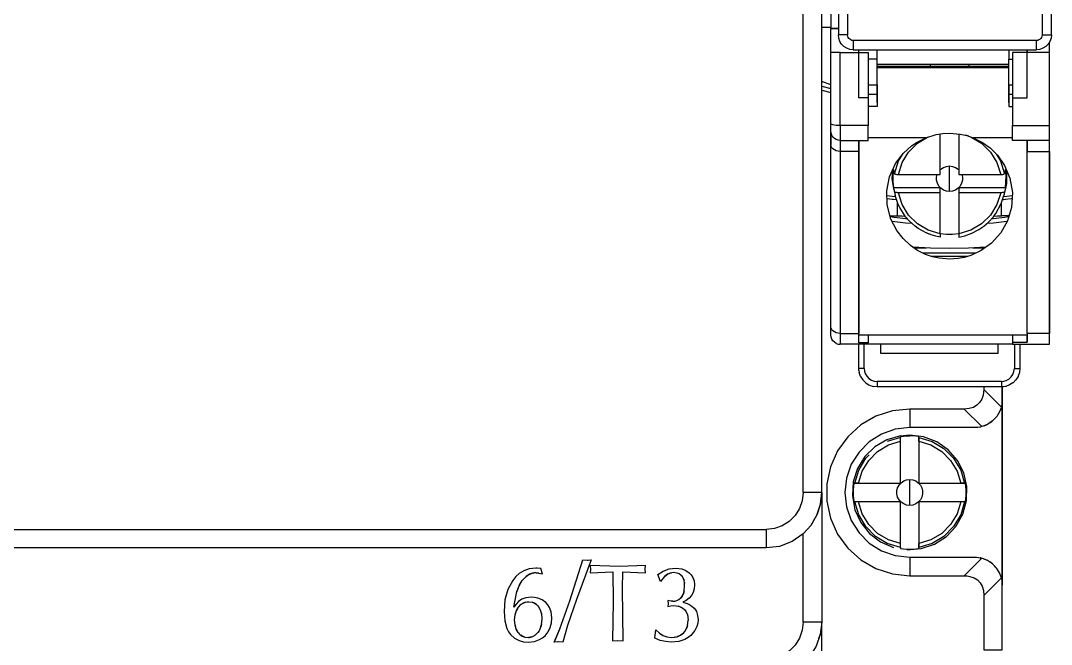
# Model space of a CAD drawing. Header units: millimetres. Extents: x 0 to 125, y 0 to 180.
# Drawn here: x 69.7 to 125.3, y 38.6 to 72.3 of the extents above; entities that cross this region are included whole.
import ezdxf

# ---------------------------------------------------------------- set-up
doc = ezdxf.new("R2010")
doc.units = ezdxf.units.MM

# ---------------------------------------------------------------- blocks, each defined once
blk = doc.blocks.new('CHINT_7200accf6e0c55f6a13e2ec68f27ea84_FACE_0')
at = {"color": 141, "linetype": 'Continuous', "true_color": 0x40d9ff}
for p, q in [((112.9, 46.8), (112.9, 132.8)), ((113.4, 107.75), (113.4, 71.85)), ((113.4, 71.9), (112.9, 71.9)), ((113.413, 71.85), (113.4, 71.85)), ((113.4, 70.55), (113.4, 71.85)), ((115.7, 70.7), (115.7, 70.7)), ((115.9, 70.614), (115.9, 70.7)), ((123.7, 70.7), (123.7, 70.7)), ((125.2, 65.214), (125.2, 71.12)), ((125.2, 70.55), (125.2, 71.12)), ((125.2, 54.838), (125.2, 71.12)), ((113.4, 66.706), (113.4, 70.55)), ((125.2, 70.55), (124, 70.55)), ((123, 69.9), (115.9, 69.9)), ((123, 69.8), (115.9, 69.8)), ((115.9, 69.75), (123, 69.75)), ((118.75, 69.9), (118.75, 69.8)), ((120.85, 69.9), (120.85, 69.8)), ((112.9, 68.731), (113.4, 68.606)), ((112.9, 68.525), (113.4, 68.4)), ((115.4, 68.8), (115.9, 68.8)), ((115.9, 68.8), (115.9, 67.859)), ((123, 67.859), (123, 68.8)), ((123, 68.8), (123.2, 68.8)), ((115.4, 68.3), (115.9, 68.3)), ((123, 68.3), (123.2, 68.3)), ((113.509, 65.988), (113.509, 65.988)), ((113.683, 65.85), (113.683, 65.85)), ((113.789, 65.813), (113.789, 65.813)), ((118.522, 65.951), (115.4, 65.951)), ((120.842, 66.032), (120.676, 66.083)), ((123.2, 65.951), (121.078, 65.951)), ((113.4, 55.739), (113.4, 65.568)), ((117.885, 60), (118.546, 60)), ((121.218, 59.726), (118.366, 59.726)), ((118.807, 59.552), (120.789, 59.552)), ((121.054, 60), (121.702, 60)), ((114.9, 54.885), (114.9, 55.3)), ((124, 55.3), (114.9, 55.3)), ((124, 54.916), (124, 55.3)), ((113.45, 55.083), (113.45, 55.083)), ((113.509, 54.988), (113.509, 54.988)), ((113.683, 54.85), (113.789, 54.813)), ((113.683, 54.85), (113.683, 54.85)), ((113.789, 54.813), (113.9, 54.8)), ((113.789, 54.813), (113.789, 54.813)), ((115.2, 53.488), (115.2, 54.8)), ((123.3, 54.8), (123.3, 53.488)), ((123.6, 54.8), (123.6, 53.5)), ((114.999, 53.066), (114.926, 53.275)), ((115.277, 52.718), (115.122, 52.872)), ((122.6, 52.788), (115.9, 52.788)), ((117.15, 49.859), (117.156, 49.82)), ((117.65, 49.9), (117.65, 49.86)), ((118.15, 49.563), (118.15, 49.766)), ((114.887, 47.3), (114.684, 47.3)), ((120.616, 47.3), (120.413, 47.3)), ((114.887, 46.3), (114.684, 46.3)), ((120.616, 46.3), (120.413, 46.3)), ((117.15, 43.834), (117.15, 44.037)), ((118.15, 43.834), (118.15, 44.037)), ((96.94, 42.261), (97.035, 42.324)), ((97.115, 42.374), (97.23, 42.417)), ((97.292, 42.438), (97.334, 42.446)), ((104.417, 42.264), (104.581, 42.386)), ((104.627, 42.406), (104.726, 42.446)), ((104.791, 42.46), (104.812, 42.465)), ((105.305, 42.329), (105.369, 42.255)), ((96.572, 41.774), (96.727, 42.039)), ((105.383, 42.235), (105.435, 42.135)), ((105.438, 42.129), (105.469, 42.022)), ((105.485, 41.934), (105.49, 41.9)), ((96.442, 41.42), (96.513, 41.619)), ((105.367, 41.201), (105.312, 41.128)), ((105.474, 41.488), (105.415, 41.289)), ((105.418, 41.3), (105.418, 41.3)), ((97.611, 40.629), (97.707, 40.446)), ((104.859, 40.922), (104.749, 40.933)), ((105.153, 40.669), (105.317, 40.611)), ((96.346, 40.188), (96.385, 40.314)), ((96.417, 40.415), (96.53, 40.61)), ((97.736, 40.346), (97.768, 40.231)), ((105.583, 40.358), (105.598, 40.323)), ((105.649, 40.201), (105.671, 40.101)), ((96.378, 39.534), (96.345, 39.655)), ((97.763, 39.666), (97.727, 39.541)), ((99.167, 39.618), (99.167, 39.618)), ((105.657, 39.611), (105.587, 39.41)), ((105.631, 39.536), (105.631, 39.53)), ((105.679, 40.063), (105.69, 39.905)), ((96.513, 39.241), (96.409, 39.43)), ((96.74, 39.043), (96.654, 39.099)), ((96.88, 38.993), (96.784, 39.027)), ((97.183, 38.983), (97.068, 38.972)), ((97.251, 39.003), (97.193, 38.985)), ((97.435, 39.096), (97.307, 39.021)), ((97.637, 39.319), (97.576, 39.232)), ((97.688, 39.416), (97.658, 39.358)), ((98.77, 39.445), (98.46, 38.714)), ((104.139, 39.202), (104.124, 39.215)), ((104.338, 39.074), (104.221, 39.148)), ((104.553, 38.994), (104.481, 39.019)), ((105.001, 38.988), (104.944, 38.977)), ((105.203, 39.054), (105.084, 39.006)), ((105.435, 39.204), (105.274, 39.085))]:
    blk.add_line(p, q, dxfattribs=at)
for points in [[(112.9, 46.8), (111.9, 46.8), (111.9, 132.8), (112.9, 132.8)], [(113.819, 81.435), (113.811, 81.467), (113.8, 81.6), (113.8, 71.5)], [(124.818, 80.869), (124.8, 80.858), (124.8, 71.5), (125.3, 71.5), (125.3, 81.6)], [(114.266, 80.875), (114.3, 80.858), (114.3, 71.5), (113.8, 71.5)], [(113.413, 71.85), (113.45, 71.85), (113.509, 71.85), (113.588, 71.85), (113.683, 71.85), (113.789, 71.85), (113.8, 71.85), (113.413, 71.85)], [(114.6, 70.7), (114.422, 70.72), (114.253, 70.779), (114.101, 70.875), (113.975, 71.001), (113.879, 71.153), (113.82, 71.322), (113.8, 71.5)], [(114.6, 71.2), (114.533, 71.208), (114.47, 71.23), (114.413, 71.265), (114.365, 71.313), (114.33, 71.37), (114.308, 71.433), (114.3, 71.5)], [(124.8, 71.5), (124.792, 71.433), (124.77, 71.37), (124.735, 71.313), (124.687, 71.265), (124.63, 71.23), (124.567, 71.208), (124.5, 71.2)], [(125.3, 71.5), (125.28, 71.322), (125.221, 71.153), (125.125, 71.001), (124.999, 70.875), (124.847, 70.779), (124.678, 70.72), (124.5, 70.7)], [(113.9, 70.55), (114.9, 70.55), (114.9, 70.7)], [(114.6, 70.7), (124.5, 70.7), (124.5, 71.2), (114.6, 71.2), (114.6, 70.7)], [(115.9, 70.614), (115.9, 70.678), (115.9, 70.7)], [(123, 70.7), (123, 70.678), (123, 70.614), (123, 70.509), (123, 70.369), (123, 70.2)], [(124, 69.8), (124, 70.7), (124, 70.55)], [(113.9, 70.55), (113.416, 70.55), (113.4, 70.55)], [(113.9, 70.55), (113.83, 70.55), (113.767, 70.55), (113.668, 70.55), (113.581, 70.55), (113.501, 70.55), (113.453, 70.55), (113.416, 70.55)], [(115.4, 68.1), (115.4, 66.611), (113.9, 66.611), (113.9, 70.55)], [(115.4, 68.1), (114.9, 68.1), (114.9, 70.55)], [(114.9, 70.55), (115.4, 70.55), (115.4, 68.1)], [(115.9, 68.8), (115.9, 70.2), (115.4, 70.2)], [(115.9, 70.2), (115.9, 70.369), (115.9, 70.509), (115.9, 70.614)], [(123, 68.8), (123, 70.2), (123.2, 70.2)], [(123.2, 68.1), (123.2, 66.611), (125.2, 66.611), (125.2, 70.55)], [(124, 70.55), (123.2, 70.55), (123.2, 68.1)], [(123.2, 68.1), (124, 68.1), (124, 70.55)], [(113.4, 65.568), (113.4, 68.805), (112.9, 68.987)], [(115.9, 68.3), (115.9, 68.322), (115.9, 68.386), (115.9, 68.491), (115.9, 68.631), (115.9, 68.8)], [(123, 68.8), (123, 68.631), (123, 68.491), (123, 68.386), (123, 68.322), (123, 68.3)], [(115.9, 67.859), (115.9, 68.043), (115.9, 68.183), (115.9, 68.27), (115.9, 68.3)], [(123, 68.3), (123, 68.27), (123, 68.183), (123, 68.043), (123, 67.859)], [(115.9, 67.859), (115.9, 67.642), (115.4, 67.642)], [(123, 67.859), (123, 67.642), (123.2, 67.642)], [(113.9, 65.8), (113.789, 65.813), (113.683, 65.85), (113.588, 65.909), (113.509, 65.988), (113.45, 66.083), (113.4, 66.313), (113.4, 66.352), (113.4, 66.415), (113.4, 66.497), (113.4, 66.596), (113.4, 66.706)], [(113.9, 66.611), (113.789, 66.614), (113.683, 66.621), (113.588, 66.632), (113.509, 66.647), (113.45, 66.665), (113.413, 66.685), (113.4, 66.706)], [(113.45, 66.083), (113.413, 66.189), (113.4, 66.252), (113.4, 66.11), (113.4, 65.879), (113.4, 65.568)], [(113.9, 65.8), (115.4, 65.8), (115.4, 65.826), (115.4, 65.904), (115.4, 66.029), (115.4, 66.195), (115.4, 66.392), (115.4, 66.611)], [(113.9, 66.611), (113.9, 66.392), (113.9, 66.195), (113.9, 66.029), (113.9, 65.904), (113.9, 65.826), (113.9, 65.8)], [(125.2, 65.8), (123.2, 65.8), (123.2, 65.826), (123.2, 65.904), (123.2, 66.029), (123.2, 66.195), (123.2, 66.392), (123.2, 66.611)], [(125.2, 65.8), (125.2, 65.826), (125.2, 65.904), (125.2, 66.029), (125.2, 66.195), (125.2, 66.392), (125.2, 66.611)], [(113.9, 65.8), (113.9, 65.762), (113.9, 65.648), (113.9, 65.463), (113.9, 65.214)], [(114.9, 65.214), (114.9, 65.463), (114.9, 65.648), (114.9, 65.762), (114.9, 65.8), (114.9, 55.386)], [(121.078, 65.951), (121.585, 65.693), (121.99, 65.401), (122.391, 65.002), (122.776, 64.444), (123.061, 63.764), (123.194, 62.999), (123.145, 62.19), (122.93, 61.472), (122.562, 60.817), (122.06, 60.26), (121.515, 59.864), (120.943, 59.598), (120.586, 59.492), (120.266, 59.432), (119.8, 59.4), (119.248, 59.445), (118.884, 59.526), (118.51, 59.654), (118.074, 59.871), (117.69, 60.134), (117.29, 60.506), (116.95, 60.946), (116.635, 61.558), (116.433, 62.328), (116.411, 63.078), (116.562, 63.836), (116.889, 64.557), (117.321, 65.127), (117.755, 65.517), (118.056, 65.718), (118.522, 65.951)], [(117.037, 63.969), (119.3, 63.969), (119.3, 66.159)], [(117.037, 63.969), (117.238, 64.608), (117.589, 65.181), (118.069, 65.654), (118.62, 65.981)], [(118.522, 65.951), (119.077, 66.123), (119.434, 66.181), (119.8, 66.2), (120.381, 66.151), (120.734, 66.07), (121.078, 65.951)], [(120.3, 66.157), (120.3, 63.969), (122.563, 63.969)], [(120.967, 65.989), (121.531, 65.654), (122.011, 65.181), (122.362, 64.608), (122.563, 63.969)], [(124, 55.386), (124, 65.8), (124, 65.762), (124, 65.648), (124, 65.463), (124, 65.214)], [(125.2, 65.214), (125.2, 65.463), (125.2, 65.648), (125.2, 65.762), (125.2, 65.8)], [(113.9, 65.214), (113.789, 65.223), (113.683, 65.249), (113.588, 65.291), (113.509, 65.347), (113.45, 65.414), (113.413, 65.489), (113.4, 65.568)], [(113.9, 55.386), (114.9, 55.386), (114.9, 65.214), (113.9, 65.214), (113.9, 55.386)], [(125.2, 65.214), (125.2, 55.386), (124, 55.386), (124, 65.214), (125.2, 65.214)], [(116.834, 64.002), (117.047, 64.702), (117.236, 65.015)], [(122.343, 65.05), (122.553, 64.702), (122.766, 64.002)], [(116.731, 64.21), (116.692, 63.724), (116.782, 63.214), (116.804, 63.122), (116.816, 63.071), (116.831, 63.007), (116.856, 62.9), (116.872, 62.833)], [(116.834, 64.002), (116.781, 64.229), (116.745, 63.902), (116.745, 63.572), (116.781, 63.245)], [(116.834, 64.002), (116.839, 63.996), (116.852, 63.99), (116.876, 63.983), (116.907, 63.977), (116.947, 63.973), (116.991, 63.97), (117.037, 63.969)], [(119.3, 64.213), (119.336, 64.253), (119.475, 64.347), (119.632, 64.406), (119.8, 64.426)], [(119.8, 64.426), (119.968, 64.406), (120.125, 64.347), (120.264, 64.253), (120.3, 64.213)], [(119.8, 63.048), (119.8, 63.824), (119.8, 64.426)], [(122.563, 63.969), (122.602, 63.97), (122.639, 63.972), (122.68, 63.975), (122.715, 63.981), (122.741, 63.987), (122.759, 63.995), (122.766, 64.002)], [(122.883, 64.188), (122.868, 63.475), (122.818, 63.213), (122.8, 63.135), (122.787, 63.081), (122.781, 63.055), (122.774, 63.027), (122.734, 62.858), (122.728, 62.833)], [(122.819, 63.245), (122.846, 63.572), (122.855, 63.902), (122.819, 64.229), (122.766, 64.002)], [(119.8, 63.048), (119.632, 63.068), (119.475, 63.127), (119.336, 63.221), (119.224, 63.345), (119.145, 63.493), (119.105, 63.654), (119.105, 63.82), (119.142, 63.969)], [(120.458, 63.969), (120.495, 63.82), (120.495, 63.654), (120.455, 63.493), (120.376, 63.345), (120.264, 63.221), (120.125, 63.127), (119.968, 63.068), (119.8, 63.048)], [(116.781, 63.245), (116.834, 63.018), (116.872, 62.833)], [(119.3, 62.984), (119.3, 63.245), (116.781, 63.245)], [(117.037, 62.984), (116.998, 62.985), (116.961, 62.987), (116.92, 62.991), (116.885, 62.996), (116.859, 63.002), (116.841, 63.01), (116.834, 63.018)], [(119.3, 60.756), (119.3, 62.984), (117.037, 62.984)], [(119.3, 60.756), (118.651, 60.953), (118.069, 61.299), (117.589, 61.772), (117.238, 62.345), (117.037, 62.984)], [(122.819, 63.245), (120.3, 63.245), (120.3, 62.984)], [(122.563, 62.984), (120.3, 62.984), (120.3, 60.756)], [(122.563, 62.984), (122.362, 62.345), (122.011, 61.772), (121.531, 61.299), (120.949, 60.953), (120.3, 60.756)], [(122.766, 63.018), (122.761, 63.011), (122.748, 63.005), (122.724, 62.998), (122.693, 62.992), (122.653, 62.988), (122.609, 62.985), (122.563, 62.984)], [(122.819, 63.245), (122.766, 63.018), (122.728, 62.833)], [(116.418, 62.839), (116.699, 62.799), (116.889, 62.78)], [(116.423, 62.677), (116.449, 62.674), (116.7, 62.64), (116.782, 62.63), (116.943, 62.613)], [(116.589, 61.732), (116.992, 61.736), (116.992, 62.46)], [(119.3, 60.756), (119.3, 60.711), (119.3, 60.67), (119.3, 60.636), (119.3, 60.61), (119.3, 60.594), (119.3, 60.588), (119.3, 60.587), (119.063, 60.636), (118.816, 60.709), (118.73, 60.74), (118.695, 60.753), (118.586, 60.798), (118.584, 60.799), (118.578, 60.802), (118.301, 60.94), (118.114, 61.056), (117.951, 61.172), (117.95, 61.173), (117.633, 61.455), (117.428, 61.688), (117.111, 62.182), (117.047, 62.316), (117.014, 62.395), (116.872, 62.833)], [(120.3, 60.756), (120.3, 60.718), (120.3, 60.683), (120.3, 60.646), (120.3, 60.618), (120.3, 60.598), (120.3, 60.588), (120.3, 60.587), (120.622, 60.659), (121.01, 60.797), (121.383, 60.99), (121.647, 61.171), (121.896, 61.384), (122.17, 61.686), (122.171, 61.687), (122.244, 61.783), (122.3, 61.863), (122.575, 62.367), (122.593, 62.407), (122.728, 62.833)], [(123.008, 61.732), (122.608, 61.736), (122.608, 62.454)], [(122.658, 62.612), (122.729, 62.619), (122.812, 62.629), (122.815, 62.63), (123.122, 62.67), (123.175, 62.677)], [(122.711, 62.78), (122.901, 62.799), (123.184, 62.839)], [(117.528, 61.575), (117.447, 61.58), (116.806, 61.647), (116.604, 61.675)], [(117.783, 61.322), (117.421, 61.347), (116.706, 61.42)], [(116.992, 61.736), (117.218, 61.734), (117.405, 61.724)], [(122.901, 61.42), (122.179, 61.347), (121.824, 61.323)], [(122.99, 61.674), (122.794, 61.647), (122.153, 61.58), (122.069, 61.574)], [(122.2, 61.724), (122.382, 61.734), (122.608, 61.736)], [(120.3, 60.764), (119.967, 60.728), (119.633, 60.728), (119.3, 60.764)], [(121.751, 60.036), (120.828, 59.988), (119.8, 59.971), (118.772, 59.988), (117.832, 60.036)], [(113.588, 54.909), (113.509, 54.988), (113.45, 55.083), (113.413, 55.189), (113.4, 55.329), (113.4, 55.414), (113.4, 55.553), (113.4, 55.739)], [(113.413, 55.189), (113.4, 55.3), (113.4, 55.739)], [(113.9, 55.386), (113.789, 55.395), (113.683, 55.421), (113.588, 55.463), (113.509, 55.519), (113.45, 55.586), (113.413, 55.661), (113.4, 55.739)], [(113.9, 55.386), (113.9, 54.838), (113.9, 54.8)], [(113.9, 55.386), (113.9, 55.137), (113.9, 54.952), (113.9, 54.838)], [(114.9, 55.005), (114.9, 55.173), (114.9, 55.386)], [(115.4, 55.3), (115.4, 54.885), (114.9, 54.885)], [(114.9, 54.885), (114.9, 55.005), (114.9, 55.3)], [(123.2, 55.3), (123.2, 54.916), (124, 54.916)], [(124, 55.386), (124, 55.193), (124, 55.036)], [(124, 55.3), (124, 55.036), (124, 54.916)], [(125.2, 54.838), (125.2, 54.952), (125.2, 55.137), (125.2, 55.386)], [(113.683, 54.85), (113.588, 54.909), (113.588, 54.909)], [(123.2, 54.8), (115.4, 54.8), (113.9, 54.8)], [(114.906, 53.389), (114.9, 53.5), (114.9, 54.8)], [(115.4, 54.8), (115.4, 54.809), (115.4, 54.838), (115.4, 54.885)], [(122.4, 54.8), (122.4, 54.3), (116.1, 54.3), (116.1, 54.8)], [(123.2, 54.916), (123.2, 54.852), (123.2, 54.813), (123.2, 54.8)], [(123.2, 54.8), (125.2, 54.8), (125.2, 54.838)], [(115.2, 53.488), (115.133, 53.489), (115.07, 53.489), (115.013, 53.491), (114.965, 53.493), (114.93, 53.495), (114.908, 53.497), (114.9, 53.5)], [(115.2, 53.488), (115.213, 53.352), (115.253, 53.221), (115.334, 53.077), (115.446, 52.956), (115.583, 52.864), (115.738, 52.807), (115.9, 52.788)], [(123.6, 53.5), (123.576, 53.282), (123.575, 53.279), (123.504, 53.072), (123.501, 53.066), (123.385, 52.88), (123.231, 52.724), (123.224, 52.719), (123.04, 52.602), (122.833, 52.527), (122.83, 52.527), (122.717, 52.507), (122.715, 52.507), (122.6, 52.5)], [(122.6, 52.788), (122.736, 52.802), (122.867, 52.841), (123.011, 52.922), (123.132, 53.033), (123.224, 53.171), (123.281, 53.325), (123.3, 53.488)], [(123.3, 53.488), (123.367, 53.489), (123.43, 53.489), (123.487, 53.491), (123.535, 53.493), (123.57, 53.495), (123.592, 53.497), (123.6, 53.5)], [(114.906, 53.388), (114.906, 53.388), (114.925, 53.277), (114.925, 53.276)], [(114.999, 53.066), (114.999, 53.065), (115.119, 52.876), (115.12, 52.875)], [(115.277, 52.718), (115.277, 52.718), (115.467, 52.599), (115.469, 52.598)], [(115.472, 52.597), (115.678, 52.525), (115.68, 52.525)], [(122.6, 52.5), (115.9, 52.5), (115.694, 52.523)], [(115.9, 52.788), (115.9, 52.724), (115.9, 52.662), (115.9, 52.608), (115.9, 52.562), (115.9, 52.528), (115.9, 52.507), (115.9, 52.5)], [(121.65, 52.361), (121.641, 52.195), (121.616, 52.045), (121.54, 51.827), (121.424, 51.647), (121.273, 51.503), (121.087, 51.393), (120.861, 51.324), (120.589, 51.3)], [(121.65, 52.5), (121.65, 52.361), (122.599, 51.412)], [(122.6, 52.788), (122.6, 52.724), (122.6, 52.662), (122.6, 52.608), (122.6, 52.562), (122.6, 52.528), (122.6, 52.507), (122.6, 52.5)], [(122.65, 51.8), (122.65, 52.503), (122.65, 41.8)], [(122.65, 51.8), (122.646, 51.69), (122.634, 51.581), (122.599, 51.412)], [(122.65, 38.3), (122.65, 41.8), (122.65, 51.8)], [(117.65, 51.3), (116.714, 51.202), (115.82, 50.911), (115.005, 50.441), (114.306, 49.811), (113.753, 49.05), (113.37, 48.191), (113.175, 47.27), (113.175, 46.33), (113.37, 45.409), (113.753, 44.55), (114.306, 43.789), (115.005, 43.159), (115.82, 42.689), (116.714, 42.398), (117.65, 42.3)], [(121.538, 50.351), (120.589, 51.3), (117.65, 51.3), (117.65, 50.3)], [(122.599, 51.412), (122.499, 51.145), (122.354, 50.905), (122.128, 50.663), (121.854, 50.475), (121.538, 50.351)], [(122.607, 51.451), (122.612, 51.466), (122.615, 51.49)], [(121.971, 50.555), (122.085, 50.627), (122.105, 50.647)], [(122.229, 50.771), (122.323, 50.865), (122.336, 50.886)], [(122.5, 51.147), (122.501, 51.149), (122.509, 51.172)], [(117.65, 50.3), (116.871, 50.212), (116.131, 49.953), (115.468, 49.536), (114.914, 48.982), (114.497, 48.319), (114.238, 47.579), (114.15, 46.8), (114.238, 46.021), (114.497, 45.281), (114.914, 44.618), (115.468, 44.064), (116.131, 43.647), (116.871, 43.388), (117.65, 43.3)], [(121.538, 50.351), (121.433, 50.327), (121.326, 50.31), (121.15, 50.3), (117.65, 50.3)], [(121.475, 50.337), (121.484, 50.338), (121.492, 50.34)], [(121.665, 50.401), (121.801, 50.449), (121.826, 50.464)], [(117.15, 49.859), (116.423, 49.647), (115.77, 49.265), (115.228, 48.735), (114.831, 48.091), (114.603, 47.369), (114.556, 46.613), (114.693, 45.869), (115.007, 45.18), (115.479, 44.587), (116.08, 44.127), (116.775, 43.826)], [(114.887, 47.3), (117.15, 47.3), (117.15, 49.563)], [(114.887, 47.3), (115.088, 47.949), (115.439, 48.531), (115.919, 49.011), (116.501, 49.362), (117.15, 49.563)], [(117.15, 49.563), (117.15, 49.766), (116.439, 49.553)], [(117.15, 49.859), (117.316, 49.882), (117.483, 49.895), (117.65, 49.9)], [(117.156, 49.82), (117.154, 49.82), (117.152, 49.819), (117.15, 49.819), (117.15, 49.766)], [(117.15, 49.563), (117.15, 49.602), (117.15, 49.639), (117.15, 49.68), (117.15, 49.715), (117.15, 49.741), (117.15, 49.759), (117.15, 49.766)], [(117.156, 49.82), (117.32, 49.842), (117.485, 49.856), (117.65, 49.86)], [(117.522, 43.703), (118.276, 43.764), (118.994, 44.006), (119.631, 44.415), (120.15, 44.967), (120.52, 45.627), (120.718, 46.358), (120.734, 47.115), (120.566, 47.853), (120.223, 48.528), (119.728, 49.101), (119.108, 49.536), (118.401, 49.808), (117.65, 49.9)], [(118.15, 49.766), (118.15, 49.819), (117.984, 49.842), (117.817, 49.855), (117.65, 49.86)], [(118.15, 49.766), (118.15, 49.761), (118.15, 49.748), (118.15, 49.724), (118.15, 49.693), (118.15, 49.653), (118.15, 49.609), (118.15, 49.563)], [(118.15, 49.766), (118.861, 49.553), (119.498, 49.173), (120.023, 48.648), (120.403, 48.011), (120.616, 47.3)], [(118.15, 49.563), (118.15, 47.3), (120.413, 47.3)], [(118.15, 49.563), (118.799, 49.362), (119.381, 49.011), (119.861, 48.531), (120.212, 47.949), (120.413, 47.3)], [(114.684, 47.3), (114.897, 48.011), (115.277, 48.648), (115.463, 48.828)], [(117.65, 46.1), (117.482, 46.12), (117.325, 46.18), (117.186, 46.276), (117.074, 46.402), (116.995, 46.552), (116.955, 46.716), (116.955, 46.884), (116.995, 47.048), (117.074, 47.198), (117.186, 47.324), (117.325, 47.42), (117.482, 47.48), (117.65, 47.5)], [(117.65, 47.5), (117.818, 47.48), (117.975, 47.42), (118.114, 47.324), (118.226, 47.198), (118.305, 47.048), (118.345, 46.884), (118.345, 46.716), (118.305, 46.552), (118.226, 46.402), (118.114, 46.276), (117.975, 46.18), (117.818, 46.12), (117.65, 46.1)], [(117.65, 46.1), (117.65, 46.8), (117.65, 47.5)], [(111.9, 46.8), (111.85, 46.355), (111.702, 45.932), (111.464, 45.553), (111.147, 45.236), (110.768, 44.998), (110.345, 44.85), (109.9, 44.8)], [(112.9, 46.8), (112.9, 39.8), (111.9, 39.8), (111.9, 44.564)], [(111.9, 44.564), (112.323, 45.031), (112.639, 45.575), (112.834, 46.174), (112.9, 46.8)], [(112.9, 46.8), (112.881, 46.465), (112.838, 46.208)], [(114.684, 47.3), (114.631, 47.3), (114.595, 46.967), (114.595, 46.633), (114.631, 46.3), (114.684, 46.3)], [(114.684, 47.3), (114.689, 47.3), (114.702, 47.3), (114.726, 47.3), (114.757, 47.3), (114.797, 47.3), (114.841, 47.3), (114.887, 47.3)], [(120.413, 47.3), (120.452, 47.3), (120.489, 47.3), (120.53, 47.3), (120.565, 47.3), (120.591, 47.3), (120.609, 47.3), (120.616, 47.3)], [(120.616, 46.3), (120.669, 46.3), (120.705, 46.633), (120.705, 46.967), (120.669, 47.3), (120.616, 47.3)], [(114.887, 46.3), (114.848, 46.3), (114.811, 46.3), (114.77, 46.3), (114.735, 46.3), (114.709, 46.3), (114.691, 46.3), (114.684, 46.3)], [(117.15, 43.834), (116.439, 44.047), (115.802, 44.427), (115.277, 44.952), (114.897, 45.589), (114.684, 46.3)], [(117.15, 44.037), (117.15, 46.3), (114.887, 46.3)], [(117.15, 44.037), (116.501, 44.238), (115.919, 44.589), (115.439, 45.069), (115.088, 45.651), (114.887, 46.3)], [(120.413, 46.3), (118.15, 46.3), (118.15, 44.037)], [(120.413, 46.3), (120.212, 45.651), (119.861, 45.069), (119.381, 44.589), (118.799, 44.238), (118.15, 44.037)], [(120.616, 46.3), (120.403, 45.589), (120.023, 44.952), (119.498, 44.427), (118.861, 44.047), (118.15, 43.834)], [(120.616, 46.3), (120.611, 46.3), (120.598, 46.3), (120.574, 46.3), (120.543, 46.3), (120.503, 46.3), (120.459, 46.3), (120.413, 46.3)], [(112.829, 46.16), (112.824, 46.13), (112.663, 45.631), (112.648, 45.604)], [(112.519, 45.369), (112.369, 45.096), (112.344, 45.068)], [(15.4, 44.8), (109.9, 44.8), (109.9, 43.8), (15.4, 43.8), (15.4, 44.8)], [(111.9, 44.564), (111.303, 44.148), (110.623, 43.888), (109.9, 43.8)], [(117.15, 43.834), (117.15, 43.839), (117.15, 43.852), (117.15, 43.876), (117.15, 43.907), (117.15, 43.947), (117.15, 43.991), (117.15, 44.037)], [(118.15, 44.037), (118.15, 43.998), (118.15, 43.961), (118.15, 43.92), (118.15, 43.885), (118.15, 43.859), (118.15, 43.841), (118.15, 43.834)], [(117.15, 43.834), (117.15, 43.781), (117.483, 43.745), (117.817, 43.745), (118.15, 43.781), (118.15, 43.834)], [(98.46, 38.714), (98.769, 39.443), (99.3, 40.951), (100.012, 43.158), (100.241, 43.141), (100.298, 43.141), (100.461, 43.158), (99.656, 41.02), (99.167, 39.618), (98.915, 38.714), (98.689, 38.731), (98.652, 38.728), (98.46, 38.714)], [(117.65, 43.3), (117.65, 42.3), (120.589, 42.3), (121.538, 43.249)], [(117.65, 43.3), (121.15, 43.3), (121.26, 43.296), (121.369, 43.284), (121.538, 43.249)], [(121.499, 43.257), (121.484, 43.262), (121.46, 43.265)], [(122.599, 42.188), (122.499, 42.455), (122.354, 42.695), (122.128, 42.937), (121.854, 43.125), (121.538, 43.249)], [(121.826, 43.136), (121.801, 43.151), (121.665, 43.199)], [(122.105, 42.953), (122.085, 42.973), (121.971, 43.045)], [(97.478, 42.459), (97.616, 42.446), (97.827, 42.405), (97.73, 42.685), (97.529, 42.708), (97.466, 42.711), (97.105, 42.672), (96.812, 42.569), (96.574, 42.422), (96.387, 42.252), (96.218, 42.044), (95.956, 41.561), (95.8, 41.004), (95.748, 40.372), (95.788, 39.866), (95.907, 39.453), (95.996, 39.281), (96.106, 39.132), (96.317, 38.94), (96.562, 38.807), (96.797, 38.742), (97.057, 38.72), (97.398, 38.758), (97.672, 38.858), (97.823, 38.949), (97.962, 39.063), (98.131, 39.269), (98.248, 39.515), (98.306, 39.756), (98.325, 40.025), (98.29, 40.354), (98.21, 40.58), (98.122, 40.724), (98.01, 40.849), (97.805, 40.999), (97.573, 41.095), (97.401, 41.13), (97.217, 41.142), (96.933, 41.111), (96.708, 41.029), (96.532, 40.911), (96.399, 40.776), (96.284, 40.61), (96.446, 41.443), (96.579, 41.793), (96.727, 42.039)], [(97.478, 42.459), (97.385, 42.454), (97.294, 42.439), (97.125, 42.381), (96.946, 42.268), (96.727, 42.039)], [(97.619, 42.445), (97.478, 42.459), (97.383, 42.454)], [(101.63, 42.508), (101.644, 40.907), (101.598, 38.783), (101.902, 38.8), (102.188, 38.783), (102.142, 41.62), (102.156, 42.508), (103.393, 42.462), (103.376, 42.663), (103.393, 42.846), (101.976, 42.8), (100.393, 42.846), (100.41, 42.637), (100.393, 42.462), (101.63, 42.508)], [(105.312, 41.128), (105.367, 41.201), (105.415, 41.29), (105.473, 41.477), (105.498, 41.755), (105.489, 41.909), (105.466, 42.04), (105.434, 42.139), (105.394, 42.22), (105.346, 42.287), (105.297, 42.337), (105.21, 42.397), (105.091, 42.444), (104.905, 42.47), (104.808, 42.464), (104.712, 42.443), (104.572, 42.382), (104.417, 42.265), (104.198, 41.998), (104.049, 42.365), (104.347, 42.556), (104.669, 42.672), (105.017, 42.711), (105.188, 42.701), (105.346, 42.67), (105.56, 42.586), (105.746, 42.458), (105.855, 42.343), (105.939, 42.215), (106.007, 42.036), (106.033, 41.812), (106.015, 41.593), (105.962, 41.398), (105.873, 41.228), (105.749, 41.083), (105.589, 40.963), (105.395, 40.867), (105.575, 40.823), (105.734, 40.761), (105.892, 40.665), (106.019, 40.544), (106.082, 40.457), (106.133, 40.363), (106.202, 40.155), (106.225, 39.92), (106.21, 39.737), (106.164, 39.562), (106.053, 39.338), (105.839, 39.083), (105.687, 38.962), (105.516, 38.865), (105.193, 38.76), (104.773, 38.72), (104.471, 38.744), (104.175, 38.814), (103.886, 38.932), (103.946, 39.39), (104.134, 39.206), (104.322, 39.079), (104.547, 38.995), (104.785, 38.966), (104.949, 38.977), (105.094, 39.008), (105.278, 39.086), (105.435, 39.204)], [(105.302, 42.332), (105.209, 42.398), (105.09, 42.444)], [(120.589, 42.3), (120.755, 42.291), (120.905, 42.266), (121.123, 42.19), (121.303, 42.074), (121.447, 41.923), (121.557, 41.737), (121.626, 41.511), (121.65, 41.239)], [(122.336, 42.714), (122.323, 42.735), (122.229, 42.829)], [(122.509, 42.428), (122.501, 42.451), (122.5, 42.453)], [(122.599, 42.188), (121.65, 41.239), (121.65, 38.3), (122.65, 38.3)], [(122.599, 42.188), (122.623, 42.083), (122.64, 41.976), (122.65, 41.8)], [(122.613, 42.125), (122.612, 42.134), (122.61, 42.142)], [(96.53, 40.61), (96.657, 40.743), (96.783, 40.824), (96.91, 40.869), (96.997, 40.885), (97.091, 40.89), (97.27, 40.869), (97.402, 40.82), (97.502, 40.75), (97.559, 40.694), (97.611, 40.629)], [(96.911, 40.869), (96.783, 40.823), (96.656, 40.742)], [(97.502, 40.75), (97.399, 40.821), (97.268, 40.87)], [(97.611, 40.629), (97.705, 40.453), (97.767, 40.24), (97.79, 39.977), (97.761, 39.653), (97.686, 39.409), (97.634, 39.313), (97.576, 39.232)], [(104.859, 40.922), (104.751, 40.932), (104.596, 40.968), (104.613, 40.79), (104.596, 40.65), (104.748, 40.681), (104.917, 40.695), (105.162, 40.668), (105.315, 40.612), (105.408, 40.555), (105.488, 40.485), (105.584, 40.356), (105.652, 40.193), (105.68, 40.06), (105.69, 39.905)], [(104.859, 40.922), (104.971, 40.932), (105.073, 40.959), (105.19, 41.02), (105.312, 41.128)], [(104.971, 40.932), (105.074, 40.96), (105.191, 41.022)], [(96.513, 39.241), (96.411, 39.423), (96.345, 39.646), (96.321, 39.922), (96.347, 40.197), (96.419, 40.421), (96.53, 40.61)], [(105.435, 39.204), (105.519, 39.299), (105.589, 39.412), (105.656, 39.6), (105.69, 39.905)], [(109.9, 35.3), (110.578, 35.378), (111.219, 35.606), (111.789, 35.97), (112.261, 36.449), (112.613, 37.02), (112.828, 37.645), (112.9, 38.3), (112.9, 39.8), (112.9, 39.8)], [(112.9, 39.8), (112.825, 39.132), (112.603, 38.498), (112.245, 37.93), (111.77, 37.455), (111.202, 37.097), (110.568, 36.875), (109.9, 36.8)], [(111.9, 39.8), (111.85, 39.355), (111.702, 38.932), (111.464, 38.553), (111.147, 38.236), (110.768, 37.998), (110.345, 37.85), (109.9, 37.8)], [(96.513, 39.241), (96.567, 39.174), (96.628, 39.117), (96.736, 39.045), (96.877, 38.994), (97.068, 38.972)], [(97.068, 38.972), (97.133, 38.975), (97.196, 38.985), (97.312, 39.022), (97.431, 39.093), (97.576, 39.232)], [(112.75, 38.918), (112.82, 39.11), (112.821, 39.121)]]:
    blk.add_lwpolyline(points, dxfattribs=at)
blk = doc.blocks.new('CHINT_7200accf6e0c55f6a13e2ec68f27ea84')
at = {"color": 141, "true_color": 0x40d9ff}
blk.add_blockref('CHINT_7200accf6e0c55f6a13e2ec68f27ea84_FACE_0', (0, 0), dxfattribs=at)

msp = doc.modelspace()

# ---------------------------------------------------------------- block references
at = {"color": 141, "true_color": 0x40d9ff}
msp.add_blockref('CHINT_7200accf6e0c55f6a13e2ec68f27ea84', (0, 0), dxfattribs=at)

doc.saveas('drawing.dxf')
